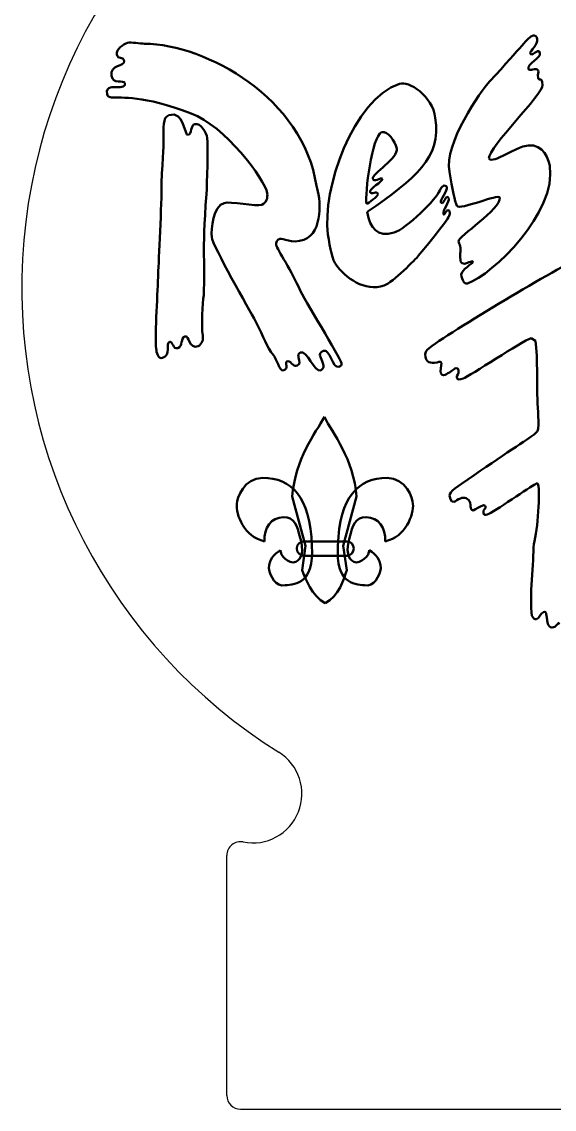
# Model space of a CAD drawing. Extents: x -7.5 to 32.5, y 0 to 60.
# Drawn here: x -7.5 to 11.97, y 0 to 39.72 of the extents above; entities that cross this region are included whole.
import ezdxf

# ---------------------------------------------------------------- set-up
doc = ezdxf.new("R2010")
doc.units = 0
doc.layers.add('Board_Outline', color=6, linetype='CONTINUOUS')
doc.layers.add('RFSR_Logo', color=7, linetype='CONTINUOUS', lineweight=50)

msp = doc.modelspace()

# ---------------------------------------------------------------- linework, layer by layer
at = {"layer": 'Board_Outline', "linetype": 'Continuous'}
for p, q in [((0, 0.5), (0, 9.272)), ((0.5, 0), (24.5, 0))]:
    msp.add_line(p, q, dxfattribs=at)
for centre, radius, start, end in [((12.5, 30), 20, 115.9206, 237.9946), ((0.95, 11.52), 1.792, 258.6794, 57.9946), ((0.5, 9.272), 0.5, 78.6794, 180), ((0.5, 0.5), 0.5, 180, 270)]:
    msp.add_arc(centre, radius, start, end, dxfattribs=at)
at = {"layer": 'RFSR_Logo', "color": 7}
for points in [[(9.614, 37.549), (9.614, 37.549)], [(9.614, 37.549), (9.614, 37.549)], [(5.657, 35.685), (5.657, 35.685)], [(5.657, 35.685), (5.657, 35.685)], [(2.813, 31.762), (2.813, 31.762)], [(2.813, 31.762), (2.813, 31.762)], [(3.99, 30.846), (3.99, 30.846)], [(3.99, 30.846), (3.99, 30.846)], [(-0.849, 29.735), (-0.849, 29.735)], [(-0.849, 29.735), (-0.849, 29.735)], [(11.379, 22.803), (11.379, 22.803)], [(11.379, 22.803), (11.379, 22.803)], [(3.107, 20.58), (3.107, 20.58)], [(3.107, 20.58), (3.107, 20.58)], [(4.055, 20.58), (4.055, 20.58)], [(4.055, 20.58), (4.055, 20.58)], [(3.597, 18.487), (3.597, 18.487)], [(3.597, 18.487), (3.597, 18.487)]]:
    msp.add_lwpolyline(points, close=True, dxfattribs=at)
for points in [[(11.281, 28.067), (11.118, 28.165)], [(11.281, 28.067), (11.118, 28.165)], [(2.388, 22.378), (2.878, 20.58), (2.747, 19.697)], [(2.388, 22.378), (2.878, 20.58), (2.747, 19.697)], [(4.382, 19.697), (4.251, 20.58), (4.742, 22.378)], [(4.382, 19.697), (4.251, 20.58), (4.742, 22.378)], [(4.382, 20.743), (2.813, 20.743)], [(4.382, 20.743), (2.813, 20.743)], [(2.813, 20.22), (4.382, 20.22), (4.382, 20.22)], [(2.813, 20.22), (4.382, 20.22), (4.382, 20.22)]]:
    msp.add_lwpolyline(points, dxfattribs=at)
for points in [[(-4.021, 38.53), (-4.053, 38.726), (-3.792, 38.89), (-3.628, 38.955)], [(-4.021, 38.53), (-4.053, 38.726), (-3.792, 38.89), (-3.628, 38.955)], [(-3.628, 38.955), (-3.498, 38.988), (-3.171, 38.922), (-3.007, 38.922)], [(-3.628, 38.955), (-3.498, 38.988), (-3.171, 38.922), (-3.007, 38.922)], [(9.614, 37.549), (10.823, 38.857), (10.987, 39.151), (11.183, 39.217)], [(9.614, 37.549), (10.823, 38.857), (10.987, 39.151), (11.183, 39.217)], [(11.347, 39.086), (11.379, 38.922), (11.085, 38.628), (11.085, 38.595)], [(11.347, 39.086), (11.379, 38.922), (11.085, 38.628), (11.085, 38.595)], [(11.183, 39.217), (11.248, 39.249), (11.347, 39.184), (11.347, 39.086)], [(11.183, 39.217), (11.248, 39.249), (11.347, 39.184), (11.347, 39.086)], [(-3.007, 38.922), (-0.751, 38.89), (2.813, 36.928), (3.271, 33.724)], [(-3.007, 38.922), (-0.751, 38.89), (2.813, 36.928), (3.271, 33.724)], [(11.445, 38.563), (11.477, 38.432), (10.987, 38.17), (11.02, 38.007)], [(11.445, 38.563), (11.477, 38.432), (10.987, 38.17), (11.02, 38.007)], [(11.085, 38.595), (11.085, 38.53), (11.118, 38.53), (11.15, 38.53)], [(11.085, 38.595), (11.085, 38.53), (11.118, 38.53), (11.15, 38.53)], [(11.15, 38.53), (11.216, 38.563), (11.248, 38.595), (11.314, 38.628)], [(11.15, 38.53), (11.216, 38.563), (11.248, 38.595), (11.314, 38.628)], [(11.314, 38.628), (11.379, 38.661), (11.445, 38.661), (11.445, 38.563)], [(11.314, 38.628), (11.379, 38.661), (11.445, 38.661), (11.445, 38.563)], [(-4.217, 37.745), (-4.282, 38.17), (-3.727, 38.072), (-3.759, 38.301)], [(-4.217, 37.745), (-4.282, 38.17), (-3.727, 38.072), (-3.759, 38.301)], [(-3.759, 38.301), (-3.792, 38.465), (-3.988, 38.334), (-4.021, 38.53)], [(-3.759, 38.301), (-3.792, 38.465), (-3.988, 38.334), (-4.021, 38.53)], [(-3.727, 37.484), (-3.759, 37.614), (-4.184, 37.418), (-4.217, 37.745)], [(-3.727, 37.484), (-3.759, 37.614), (-4.184, 37.418), (-4.217, 37.745)], [(11.02, 38.007), (11.02, 37.941), (11.118, 37.974), (11.183, 37.974)], [(11.02, 38.007), (11.02, 37.941), (11.118, 37.974), (11.183, 37.974)], [(11.183, 37.974), (11.281, 38.007), (11.347, 38.007), (11.379, 37.941)], [(11.183, 37.974), (11.281, 38.007), (11.347, 38.007), (11.379, 37.941)], [(11.379, 37.941), (11.412, 37.876), (11.347, 37.811), (11.379, 37.68)], [(11.379, 37.941), (11.412, 37.876), (11.347, 37.811), (11.379, 37.68)], [(11.379, 37.68), (11.412, 37.516), (11.51, 37.745), (11.543, 37.418)], [(11.379, 37.68), (11.412, 37.516), (11.51, 37.745), (11.543, 37.418)], [(-4.25, 37.32), (-4.152, 37.353), (-3.923, 37.32), (-3.792, 37.353)], [(-4.25, 37.32), (-4.152, 37.353), (-3.923, 37.32), (-3.792, 37.353)], [(-3.792, 37.353), (-3.727, 37.386), (-3.727, 37.418), (-3.727, 37.484)], [(-3.792, 37.353), (-3.727, 37.386), (-3.727, 37.418), (-3.727, 37.484)], [(3.696, 31.958), (3.467, 33.593), (4.611, 36.895), (6.311, 37.451)], [(3.696, 31.958), (3.467, 33.593), (4.611, 36.895), (6.311, 37.451)], [(6.311, 37.451), (6.638, 37.582), (7.521, 37.026), (7.619, 36.209)], [(6.311, 37.451), (6.638, 37.582), (7.521, 37.026), (7.619, 36.209)], [(8.142, 34.247), (7.913, 35.26), (9.287, 37.189), (9.614, 37.549)], [(8.142, 34.247), (7.913, 35.26), (9.287, 37.189), (9.614, 37.549)], [(11.543, 37.418), (11.575, 37.091), (9.548, 35.13), (9.581, 34.737)], [(11.543, 37.418), (11.575, 37.091), (9.548, 35.13), (9.581, 34.737)], [(-4.38, 37.091), (-4.413, 37.222), (-4.348, 37.32), (-4.25, 37.32)], [(-4.38, 37.091), (-4.413, 37.222), (-4.348, 37.32), (-4.25, 37.32)], [(-4.217, 36.961), (-4.282, 36.961), (-4.38, 36.993), (-4.38, 37.091)], [(-4.217, 36.961), (-4.282, 36.961), (-4.38, 36.993), (-4.38, 37.091)], [(-1.307, 36.372), (-3.105, 37.059), (-3.825, 36.928), (-4.217, 36.961)], [(-1.307, 36.372), (-3.105, 37.059), (-3.825, 36.928), (-4.217, 36.961)], [(-2.321, 35.489), (-2.321, 35.816), (-2.353, 36.241), (-2.124, 36.307)], [(-2.321, 35.489), (-2.321, 35.816), (-2.353, 36.241), (-2.124, 36.307)], [(-2.124, 36.307), (-1.536, 36.503), (-1.569, 35.522), (-1.405, 35.587)], [(-2.124, 36.307), (-1.536, 36.503), (-1.569, 35.522), (-1.405, 35.587)], [(1.472, 33.462), (1.407, 33.952), (-0.097, 35.947), (-1.307, 36.372)], [(1.472, 33.462), (1.407, 33.952), (-0.097, 35.947), (-1.307, 36.372)], [(7.619, 36.209), (7.848, 34.737), (6.9, 34.018), (5.134, 32.775)], [(7.619, 36.209), (7.848, 34.737), (6.9, 34.018), (5.134, 32.775)], [(-1.405, 35.587), (-1.274, 35.62), (-1.34, 35.947), (-1.176, 35.98)], [(-1.405, 35.587), (-1.274, 35.62), (-1.34, 35.947), (-1.176, 35.98)], [(-1.176, 35.98), (-0.947, 36.045), (-0.751, 35.653), (-0.718, 35.489)], [(-1.176, 35.98), (-0.947, 36.045), (-0.751, 35.653), (-0.718, 35.489)], [(-2.386, 33.822), (-2.353, 34.835), (-2.288, 35.326), (-2.321, 35.489)], [(-2.386, 33.822), (-2.353, 34.835), (-2.288, 35.326), (-2.321, 35.489)], [(-0.718, 35.489), (-0.686, 35.162), (-0.718, 33.789), (-0.751, 33.429)], [(-0.718, 35.489), (-0.686, 35.162), (-0.718, 33.789), (-0.751, 33.429)], [(5.657, 35.685), (5.298, 35.555), (5.036, 33.429), (5.102, 33.07)], [(5.657, 35.685), (5.298, 35.555), (5.036, 33.429), (5.102, 33.07)], [(6.213, 35.097), (6.148, 35.358), (5.886, 35.751), (5.657, 35.685)], [(6.213, 35.097), (6.148, 35.358), (5.886, 35.751), (5.657, 35.685)], [(10.823, 35.162), (11.412, 35.358), (11.706, 34.901), (11.804, 34.476)], [(10.823, 35.162), (11.412, 35.358), (11.706, 34.901), (11.804, 34.476)], [(5.33, 33.985), (5.298, 34.181), (6.279, 34.737), (6.213, 35.097)], [(5.33, 33.985), (5.298, 34.181), (6.279, 34.737), (6.213, 35.097)], [(9.81, 34.704), (9.941, 34.737), (10.529, 35.064), (10.823, 35.162)], [(9.81, 34.704), (9.941, 34.737), (10.529, 35.064), (10.823, 35.162)], [(9.581, 34.737), (9.581, 34.672), (9.712, 34.672), (9.81, 34.704)], [(9.581, 34.737), (9.581, 34.672), (9.712, 34.672), (9.81, 34.704)], [(8.404, 33.004), (8.338, 33.135), (8.24, 33.625), (8.142, 34.247)], [(8.404, 33.004), (8.338, 33.135), (8.24, 33.625), (8.142, 34.247)], [(11.804, 34.476), (12.066, 32.743), (9.712, 30.487), (8.796, 30.16)], [(11.804, 34.476), (12.066, 32.743), (9.712, 30.487), (8.796, 30.16)], [(-2.517, 30.519), (-2.484, 30.977), (-2.386, 33.102), (-2.386, 33.822)], [(-2.517, 30.519), (-2.484, 30.977), (-2.386, 33.102), (-2.386, 33.822)], [(5.232, 33.495), (5.2, 33.625), (5.69, 33.887), (5.69, 33.985)], [(5.232, 33.495), (5.2, 33.625), (5.69, 33.887), (5.69, 33.985)], [(5.494, 33.952), (5.396, 33.92), (5.363, 33.92), (5.33, 33.985)], [(5.494, 33.952), (5.396, 33.92), (5.363, 33.92), (5.33, 33.985)], [(5.69, 33.985), (5.69, 34.018), (5.559, 33.985), (5.494, 33.952)], [(5.69, 33.985), (5.69, 34.018), (5.559, 33.985), (5.494, 33.952)], [(-0.751, 33.429), (-0.915, 31.141), (-0.784, 30.944), (-0.849, 29.735)], [(-0.751, 33.429), (-0.915, 31.141), (-0.784, 30.944), (-0.849, 29.735)], [(1.276, 33.037), (1.44, 33.102), (1.505, 33.299), (1.472, 33.462)], [(1.276, 33.037), (1.44, 33.102), (1.505, 33.299), (1.472, 33.462)], [(3.271, 33.724), (3.434, 33.299), (3.532, 32.023), (2.813, 31.762)], [(3.271, 33.724), (3.434, 33.299), (3.532, 32.023), (2.813, 31.762)], [(5.102, 33.07), (5.167, 33.102), (5.527, 33.331), (5.527, 33.429)], [(5.102, 33.07), (5.167, 33.102), (5.527, 33.331), (5.527, 33.429)], [(5.527, 33.429), (5.494, 33.56), (5.265, 33.397), (5.232, 33.495)], [(5.527, 33.429), (5.494, 33.56), (5.265, 33.397), (5.232, 33.495)], [(6.115, 32.023), (6.54, 32.154), (7.685, 33.266), (7.783, 33.56)], [(6.115, 32.023), (6.54, 32.154), (7.685, 33.266), (7.783, 33.56)], [(7.783, 33.56), (7.815, 33.625), (7.848, 33.691), (7.913, 33.724)], [(7.783, 33.56), (7.815, 33.625), (7.848, 33.691), (7.913, 33.724)], [(8.044, 33.691), (8.077, 33.56), (7.783, 33.2), (7.815, 33.135)], [(8.044, 33.691), (8.077, 33.56), (7.783, 33.2), (7.815, 33.135)], [(7.913, 33.724), (7.946, 33.756), (8.012, 33.724), (8.044, 33.691)], [(7.913, 33.724), (7.946, 33.756), (8.012, 33.724), (8.044, 33.691)], [(9.973, 33.299), (9.941, 33.462), (8.502, 32.808), (8.404, 33.004)], [(9.973, 33.299), (9.941, 33.462), (8.502, 32.808), (8.404, 33.004)], [(-0.555, 31.86), (-0.588, 32.154), (-0.49, 33.004), (-0.097, 33.102)], [(-0.555, 31.86), (-0.588, 32.154), (-0.49, 33.004), (-0.097, 33.102)], [(-0.097, 33.102), (0.099, 33.168), (1.08, 32.972), (1.276, 33.037)], [(-0.097, 33.102), (0.099, 33.168), (1.08, 32.972), (1.276, 33.037)], [(7.815, 33.135), (7.815, 33.102), (7.848, 33.102), (7.881, 33.102)], [(7.815, 33.135), (7.815, 33.102), (7.848, 33.102), (7.881, 33.102)], [(7.881, 33.102), (7.913, 33.135), (8.012, 33.299), (8.044, 33.331)], [(7.881, 33.102), (7.913, 33.135), (8.012, 33.299), (8.044, 33.331)], [(8.11, 33.266), (8.142, 33.168), (7.881, 32.808), (7.913, 32.71)], [(8.11, 33.266), (8.142, 33.168), (7.881, 32.808), (7.913, 32.71)], [(8.044, 33.331), (8.077, 33.331), (8.077, 33.299), (8.11, 33.266)], [(8.044, 33.331), (8.077, 33.331), (8.077, 33.299), (8.11, 33.266)], [(8.469, 31.696), (8.437, 31.893), (10.039, 32.873), (9.973, 33.299)], [(8.469, 31.696), (8.437, 31.893), (10.039, 32.873), (9.973, 33.299)], [(5.134, 32.775), (5.232, 32.187), (5.494, 31.827), (6.115, 32.023)], [(5.134, 32.775), (5.232, 32.187), (5.494, 31.827), (6.115, 32.023)], [(8.142, 32.775), (8.175, 32.677), (8.142, 32.547), (6.998, 31.173)], [(8.142, 32.775), (8.175, 32.677), (8.142, 32.547), (6.998, 31.173)], [(7.913, 32.71), (7.913, 32.677), (7.946, 32.677), (7.946, 32.677)], [(7.913, 32.71), (7.913, 32.677), (7.946, 32.677), (7.946, 32.677)], [(7.946, 32.677), (7.979, 32.71), (8.012, 32.841), (8.077, 32.841)], [(7.946, 32.677), (7.979, 32.71), (8.012, 32.841), (8.077, 32.841)], [(8.077, 32.841), (8.11, 32.841), (8.142, 32.841), (8.142, 32.775)], [(8.077, 32.841), (8.11, 32.841), (8.142, 32.841), (8.142, 32.775)], [(1.047, 28.786), (0.818, 29.211), (-0.522, 31.533), (-0.555, 31.86)], [(1.047, 28.786), (0.818, 29.211), (-0.522, 31.533), (-0.555, 31.86)], [(1.93, 31.794), (1.832, 31.762), (1.799, 31.664), (1.799, 31.566)], [(1.93, 31.794), (1.832, 31.762), (1.799, 31.664), (1.799, 31.566)], [(2.813, 31.762), (2.355, 31.598), (2.061, 31.827), (1.93, 31.794)], [(2.813, 31.762), (2.355, 31.598), (2.061, 31.827), (1.93, 31.794)], [(3.99, 30.846), (3.859, 31.01), (3.761, 31.435), (3.696, 31.958)], [(3.99, 30.846), (3.859, 31.01), (3.761, 31.435), (3.696, 31.958)], [(1.799, 31.566), (1.832, 31.435), (2.42, 30.519), (2.649, 29.963)], [(1.799, 31.566), (1.832, 31.435), (2.42, 30.519), (2.649, 29.963)], [(8.535, 31.468), (8.535, 31.533), (8.502, 31.598), (8.469, 31.696)], [(8.535, 31.468), (8.535, 31.533), (8.502, 31.598), (8.469, 31.696)], [(8.535, 31.01), (8.502, 31.337), (8.567, 31.369), (8.535, 31.468)], [(8.535, 31.01), (8.502, 31.337), (8.567, 31.369), (8.535, 31.468)], [(6.998, 31.173), (6.933, 31.075), (6.05, 30.192), (5.755, 30.094)], [(6.998, 31.173), (6.933, 31.075), (6.05, 30.192), (5.755, 30.094)], [(7.39, 27.806), (8.469, 28.59), (12.393, 30.912), (13.112, 31.206)], [(7.39, 27.806), (8.469, 28.59), (12.393, 30.912), (13.112, 31.206)], [(8.796, 30.912), (8.633, 30.846), (8.535, 30.912), (8.535, 31.01)], [(8.796, 30.912), (8.633, 30.846), (8.535, 30.912), (8.535, 31.01)], [(5.755, 30.094), (5.036, 29.833), (4.317, 30.389), (3.99, 30.846)], [(5.755, 30.094), (5.036, 29.833), (4.317, 30.389), (3.99, 30.846)], [(8.567, 30.487), (8.567, 30.65), (8.992, 30.912), (8.992, 30.944)], [(8.567, 30.487), (8.567, 30.65), (8.992, 30.912), (8.992, 30.944)], [(8.96, 30.977), (8.96, 30.977), (8.862, 30.944), (8.796, 30.912)], [(8.96, 30.977), (8.96, 30.977), (8.862, 30.944), (8.796, 30.912)], [(8.992, 30.944), (8.992, 30.977), (8.96, 30.977), (8.96, 30.977)], [(8.992, 30.944), (8.992, 30.977), (8.96, 30.977), (8.96, 30.977)], [(-2.582, 27.773), (-2.648, 28.329), (-2.517, 29.931), (-2.517, 30.519)], [(-2.582, 27.773), (-2.648, 28.329), (-2.517, 29.931), (-2.517, 30.519)], [(8.796, 30.16), (8.665, 30.127), (8.6, 30.29), (8.567, 30.487)], [(8.796, 30.16), (8.665, 30.127), (8.6, 30.29), (8.567, 30.487)], [(2.649, 29.963), (2.78, 29.669), (4.153, 27.446), (4.186, 27.25)], [(2.649, 29.963), (2.78, 29.669), (4.153, 27.446), (4.186, 27.25)], [(-0.849, 29.735), (-0.882, 29.44), (-0.947, 28.623), (-0.882, 28.263)], [(-0.849, 29.735), (-0.882, 29.44), (-0.947, 28.623), (-0.882, 28.263)], [(1.701, 27.544), (1.44, 27.871), (1.374, 28.165), (1.047, 28.786)], [(1.701, 27.544), (1.44, 27.871), (1.374, 28.165), (1.047, 28.786)], [(-1.536, 28.231), (-1.699, 28.165), (-1.601, 27.871), (-1.797, 27.806)], [(-1.536, 28.231), (-1.699, 28.165), (-1.601, 27.871), (-1.797, 27.806)], [(-1.045, 27.871), (-1.405, 27.74), (-1.372, 28.296), (-1.536, 28.231)], [(-1.045, 27.871), (-1.405, 27.74), (-1.372, 28.296), (-1.536, 28.231)], [(-0.882, 28.263), (-0.849, 28.132), (-0.915, 27.936), (-1.045, 27.871)], [(-0.882, 28.263), (-0.849, 28.132), (-0.915, 27.936), (-1.045, 27.871)], [(-2.092, 28.034), (-2.255, 27.969), (-2.026, 27.544), (-2.353, 27.446)], [(-2.092, 28.034), (-2.255, 27.969), (-2.026, 27.544), (-2.353, 27.446)], [(-1.797, 27.806), (-1.961, 27.74), (-1.994, 28.067), (-2.092, 28.034)], [(-1.797, 27.806), (-1.961, 27.74), (-1.994, 28.067), (-2.092, 28.034)], [(11.118, 28.165), (10.791, 28.067), (8.862, 26.759), (8.633, 26.694)], [(11.118, 28.165), (10.791, 28.067), (8.862, 26.759), (8.633, 26.694)], [(11.347, 26.105), (11.314, 26.465), (11.379, 27.413), (11.281, 28.067)], [(11.347, 26.105), (11.314, 26.465), (11.379, 27.413), (11.281, 28.067)], [(-2.353, 27.446), (-2.517, 27.38), (-2.582, 27.675), (-2.582, 27.773)], [(-2.353, 27.446), (-2.517, 27.38), (-2.582, 27.675), (-2.582, 27.773)], [(2.061, 26.988), (1.93, 26.955), (1.799, 27.446), (1.701, 27.544)], [(2.061, 26.988), (1.93, 26.955), (1.799, 27.446), (1.701, 27.544)], [(2.682, 27.642), (2.649, 27.609), (2.584, 27.577), (2.617, 27.511)], [(2.682, 27.642), (2.649, 27.609), (2.584, 27.577), (2.617, 27.511)], [(2.617, 27.511), (2.617, 27.446), (2.649, 27.38), (2.649, 27.282)], [(2.617, 27.511), (2.617, 27.446), (2.649, 27.38), (2.649, 27.282)], [(3.434, 26.988), (3.172, 26.923), (2.944, 27.74), (2.682, 27.642)], [(3.434, 26.988), (3.172, 26.923), (2.944, 27.74), (2.682, 27.642)], [(3.532, 27.707), (3.467, 27.675), (3.401, 27.642), (3.401, 27.544)], [(3.532, 27.707), (3.467, 27.675), (3.401, 27.642), (3.401, 27.544)], [(3.401, 27.544), (3.434, 27.446), (3.532, 27.184), (3.532, 27.152)], [(3.401, 27.544), (3.434, 27.446), (3.532, 27.184), (3.532, 27.152)], [(4.088, 27.119), (3.859, 27.054), (3.761, 27.806), (3.532, 27.707)], [(4.088, 27.119), (3.859, 27.054), (3.761, 27.806), (3.532, 27.707)], [(7.259, 27.479), (7.227, 27.609), (7.292, 27.74), (7.39, 27.806)], [(7.259, 27.479), (7.227, 27.609), (7.292, 27.74), (7.39, 27.806)], [(7.685, 27.282), (7.423, 27.217), (7.292, 27.315), (7.259, 27.479)], [(7.685, 27.282), (7.423, 27.217), (7.292, 27.315), (7.259, 27.479)], [(2.192, 27.315), (2.093, 27.25), (2.29, 27.054), (2.061, 26.988)], [(2.192, 27.315), (2.093, 27.25), (2.29, 27.054), (2.061, 26.988)], [(2.519, 27.152), (2.453, 27.119), (2.29, 27.38), (2.192, 27.315)], [(2.519, 27.152), (2.453, 27.119), (2.29, 27.38), (2.192, 27.315)], [(2.649, 27.282), (2.649, 27.184), (2.584, 27.184), (2.519, 27.152)], [(2.649, 27.282), (2.649, 27.184), (2.584, 27.184), (2.519, 27.152)], [(3.532, 27.152), (3.532, 27.086), (3.499, 27.021), (3.434, 26.988)], [(3.532, 27.152), (3.532, 27.086), (3.499, 27.021), (3.434, 26.988)], [(4.186, 27.25), (4.219, 27.184), (4.153, 27.152), (4.088, 27.119)], [(4.186, 27.25), (4.219, 27.184), (4.153, 27.152), (4.088, 27.119)], [(7.848, 27.25), (7.815, 27.315), (7.783, 27.315), (7.685, 27.282)], [(7.848, 27.25), (7.815, 27.315), (7.783, 27.315), (7.685, 27.282)], [(7.815, 26.89), (7.783, 26.955), (7.848, 27.152), (7.848, 27.25)], [(7.815, 26.89), (7.783, 26.955), (7.848, 27.152), (7.848, 27.25)], [(8.338, 27.054), (8.273, 27.021), (8.11, 26.89), (7.979, 26.825)], [(8.338, 27.054), (8.273, 27.021), (8.11, 26.89), (7.979, 26.825)], [(8.469, 26.988), (8.469, 27.054), (8.404, 27.086), (8.338, 27.054)], [(8.469, 26.988), (8.469, 27.054), (8.404, 27.086), (8.338, 27.054)], [(7.979, 26.825), (7.881, 26.792), (7.848, 26.825), (7.815, 26.89)], [(7.979, 26.825), (7.881, 26.792), (7.848, 26.825), (7.815, 26.89)], [(8.404, 26.727), (8.371, 26.792), (8.502, 26.857), (8.469, 26.988)], [(8.404, 26.727), (8.371, 26.792), (8.502, 26.857), (8.469, 26.988)], [(8.633, 26.694), (8.535, 26.661), (8.404, 26.628), (8.404, 26.727)], [(8.633, 26.694), (8.535, 26.661), (8.404, 26.628), (8.404, 26.727)], [(11.379, 24.863), (11.412, 25.223), (11.347, 25.68), (11.347, 26.105)], [(11.379, 24.863), (11.412, 25.223), (11.347, 25.68), (11.347, 26.105)], [(3.565, 25.288), (3.238, 24.699), (2.486, 23.751), (2.388, 22.378)], [(3.565, 25.288), (3.238, 24.699), (2.486, 23.751), (2.388, 22.378)], [(4.742, 22.378), (4.644, 23.751), (3.859, 24.699), (3.565, 25.288)], [(4.742, 22.378), (4.644, 23.751), (3.859, 24.699), (3.565, 25.288)], [(11.118, 24.569), (11.216, 24.634), (11.347, 24.699), (11.379, 24.863)], [(11.118, 24.569), (11.216, 24.634), (11.347, 24.699), (11.379, 24.863)], [(8.338, 22.672), (9.614, 23.588), (10.758, 24.307), (11.118, 24.569)], [(8.338, 22.672), (9.614, 23.588), (10.758, 24.307), (11.118, 24.569)], [(1.309, 23.065), (0.622, 23.065), (0.361, 22.313), (0.361, 22.116)], [(1.309, 23.065), (0.622, 23.065), (0.361, 22.313), (0.361, 22.116)], [(3.107, 20.58), (3.042, 22.378), (2.355, 23.065), (1.309, 23.065)], [(3.107, 20.58), (3.042, 22.378), (2.355, 23.065), (1.309, 23.065)], [(4.055, 20.58), (4.121, 22.378), (4.807, 23.065), (5.854, 23.065)], [(4.055, 20.58), (4.121, 22.378), (4.807, 23.065), (5.854, 23.065)], [(5.854, 23.065), (6.54, 23.065), (6.802, 22.313), (6.802, 22.116)], [(5.854, 23.065), (6.54, 23.065), (6.802, 22.313), (6.802, 22.116)], [(8.142, 22.411), (8.142, 22.476), (8.208, 22.574), (8.338, 22.672)], [(8.142, 22.411), (8.142, 22.476), (8.208, 22.574), (8.338, 22.672)], [(11.281, 22.836), (11.118, 22.77), (9.744, 21.789), (9.516, 21.724)], [(11.281, 22.836), (11.118, 22.77), (9.744, 21.789), (9.516, 21.724)], [(11.216, 20.645), (11.379, 21.168), (11.445, 22.574), (11.379, 22.803)], [(11.216, 20.645), (11.379, 21.168), (11.445, 22.574), (11.379, 22.803)], [(11.379, 22.803), (11.379, 22.868), (11.314, 22.868), (11.281, 22.836)], [(11.379, 22.803), (11.379, 22.868), (11.314, 22.868), (11.281, 22.836)], [(8.306, 22.182), (8.175, 22.149), (8.142, 22.411), (8.142, 22.411)], [(8.306, 22.182), (8.175, 22.149), (8.142, 22.411), (8.142, 22.411)], [(8.535, 22.313), (8.437, 22.28), (8.371, 22.214), (8.306, 22.182)], [(8.535, 22.313), (8.437, 22.28), (8.371, 22.214), (8.306, 22.182)], [(8.894, 22.149), (8.862, 22.313), (8.665, 22.378), (8.535, 22.313)], [(8.894, 22.149), (8.862, 22.313), (8.665, 22.378), (8.535, 22.313)], [(0.361, 22.116), (0.328, 21.724), (0.622, 20.907), (1.374, 20.743)], [(0.361, 22.116), (0.328, 21.724), (0.622, 20.907), (1.374, 20.743)], [(6.802, 22.116), (6.834, 21.724), (6.54, 20.907), (5.788, 20.743)], [(6.802, 22.116), (6.834, 21.724), (6.54, 20.907), (5.788, 20.743)], [(8.927, 21.92), (8.894, 21.986), (8.927, 22.051), (8.894, 22.149)], [(8.927, 21.92), (8.894, 21.986), (8.927, 22.051), (8.894, 22.149)], [(9.025, 21.887), (8.992, 21.855), (8.96, 21.887), (8.927, 21.92)], [(9.025, 21.887), (8.992, 21.855), (8.96, 21.887), (8.927, 21.92)], [(9.352, 22.051), (9.254, 22.018), (9.09, 21.92), (9.025, 21.887)], [(9.352, 22.051), (9.254, 22.018), (9.09, 21.92), (9.025, 21.887)], [(9.45, 22.018), (9.45, 22.051), (9.385, 22.084), (9.352, 22.051)], [(9.45, 22.018), (9.45, 22.051), (9.385, 22.084), (9.352, 22.051)], [(9.385, 21.789), (9.352, 21.92), (9.483, 21.92), (9.45, 22.018)], [(9.385, 21.789), (9.352, 21.92), (9.483, 21.92), (9.45, 22.018)], [(1.374, 20.743), (1.341, 21.234), (1.636, 21.626), (2.061, 21.626)], [(1.374, 20.743), (1.341, 21.234), (1.636, 21.626), (2.061, 21.626)], [(2.061, 21.626), (2.486, 21.626), (2.551, 21.332), (2.682, 20.874)], [(2.061, 21.626), (2.486, 21.626), (2.551, 21.332), (2.682, 20.874)], [(5.102, 21.626), (4.676, 21.626), (4.611, 21.332), (4.48, 20.874)], [(5.102, 21.626), (4.676, 21.626), (4.611, 21.332), (4.48, 20.874)], [(5.788, 20.743), (5.821, 21.234), (5.527, 21.626), (5.102, 21.626)], [(5.788, 20.743), (5.821, 21.234), (5.527, 21.626), (5.102, 21.626)], [(9.516, 21.724), (9.45, 21.691), (9.385, 21.691), (9.385, 21.789)], [(9.516, 21.724), (9.45, 21.691), (9.385, 21.691), (9.385, 21.789)], [(2.682, 20.874), (2.813, 20.416), (2.747, 20.089), (2.519, 19.991)], [(2.682, 20.874), (2.813, 20.416), (2.747, 20.089), (2.519, 19.991)], [(2.813, 20.743), (2.682, 20.743), (2.551, 20.612), (2.551, 20.482)], [(2.813, 20.743), (2.682, 20.743), (2.551, 20.612), (2.551, 20.482)], [(4.48, 20.874), (4.35, 20.416), (4.415, 20.089), (4.644, 19.991)], [(4.48, 20.874), (4.35, 20.416), (4.415, 20.089), (4.644, 19.991)], [(4.644, 20.482), (4.644, 20.612), (4.513, 20.743), (4.382, 20.743)], [(4.644, 20.482), (4.644, 20.612), (4.513, 20.743), (4.382, 20.743)], [(1.963, 20.416), (1.701, 20.285), (1.538, 20.056), (1.538, 19.762)], [(1.963, 20.416), (1.701, 20.285), (1.538, 20.056), (1.538, 19.762)], [(2.519, 19.991), (2.257, 19.893), (1.93, 20.253), (1.963, 20.416)], [(2.519, 19.991), (2.257, 19.893), (1.93, 20.253), (1.963, 20.416)], [(2.126, 19.141), (2.551, 19.174), (3.172, 19.206), (3.107, 20.58)], [(2.126, 19.141), (2.551, 19.174), (3.172, 19.206), (3.107, 20.58)], [(2.551, 20.482), (2.551, 20.351), (2.682, 20.22), (2.813, 20.22)], [(2.551, 20.482), (2.551, 20.351), (2.682, 20.22), (2.813, 20.22)], [(5.036, 19.141), (4.611, 19.174), (3.99, 19.206), (4.055, 20.58)], [(5.036, 19.141), (4.611, 19.174), (3.99, 19.206), (4.055, 20.58)], [(4.382, 20.22), (4.513, 20.22), (4.644, 20.351), (4.644, 20.482)], [(4.382, 20.22), (4.513, 20.22), (4.644, 20.351), (4.644, 20.482)], [(4.644, 19.991), (4.873, 19.893), (5.232, 20.253), (5.2, 20.416)], [(4.644, 19.991), (4.873, 19.893), (5.232, 20.253), (5.2, 20.416)], [(5.2, 20.416), (5.461, 20.285), (5.625, 20.056), (5.625, 19.762)], [(5.2, 20.416), (5.461, 20.285), (5.625, 20.056), (5.625, 19.762)], [(11.15, 18.029), (11.052, 18.683), (11.216, 19.991), (11.216, 20.645)], [(11.15, 18.029), (11.052, 18.683), (11.216, 19.991), (11.216, 20.645)], [(1.538, 19.762), (1.57, 19.468), (1.799, 19.076), (2.126, 19.141)], [(1.538, 19.762), (1.57, 19.468), (1.799, 19.076), (2.126, 19.141)], [(2.747, 19.697), (2.878, 19.37), (3.107, 18.749), (3.597, 18.487)], [(2.747, 19.697), (2.878, 19.37), (3.107, 18.749), (3.597, 18.487)], [(3.597, 18.487), (4.088, 18.716), (4.284, 19.37), (4.382, 19.697)], [(3.597, 18.487), (4.088, 18.716), (4.284, 19.37), (4.382, 19.697)], [(5.625, 19.762), (5.592, 19.468), (5.363, 19.076), (5.036, 19.141)], [(5.625, 19.762), (5.592, 19.468), (5.363, 19.076), (5.036, 19.141)], [(11.314, 17.899), (11.248, 17.866), (11.183, 17.964), (11.15, 18.029)], [(11.314, 17.899), (11.248, 17.866), (11.183, 17.964), (11.15, 18.029)], [(11.575, 18.16), (11.445, 18.127), (11.445, 17.931), (11.314, 17.899)], [(11.575, 18.16), (11.445, 18.127), (11.445, 17.931), (11.314, 17.899)], [(11.706, 17.899), (11.674, 17.964), (11.706, 18.225), (11.575, 18.16)], [(11.706, 17.899), (11.674, 17.964), (11.706, 18.225), (11.575, 18.16)], [(11.935, 17.604), (11.772, 17.539), (11.706, 17.768), (11.706, 17.899)], [(11.935, 17.604), (11.772, 17.539), (11.706, 17.768), (11.706, 17.899)], [(12.164, 17.768), (12.066, 17.735), (12, 17.604), (11.935, 17.604)], [(12.164, 17.768), (12.066, 17.735), (12, 17.604), (11.935, 17.604)]]:
    msp.add_open_spline(points, degree=3, dxfattribs=at)

doc.saveas('drawing.dxf')
